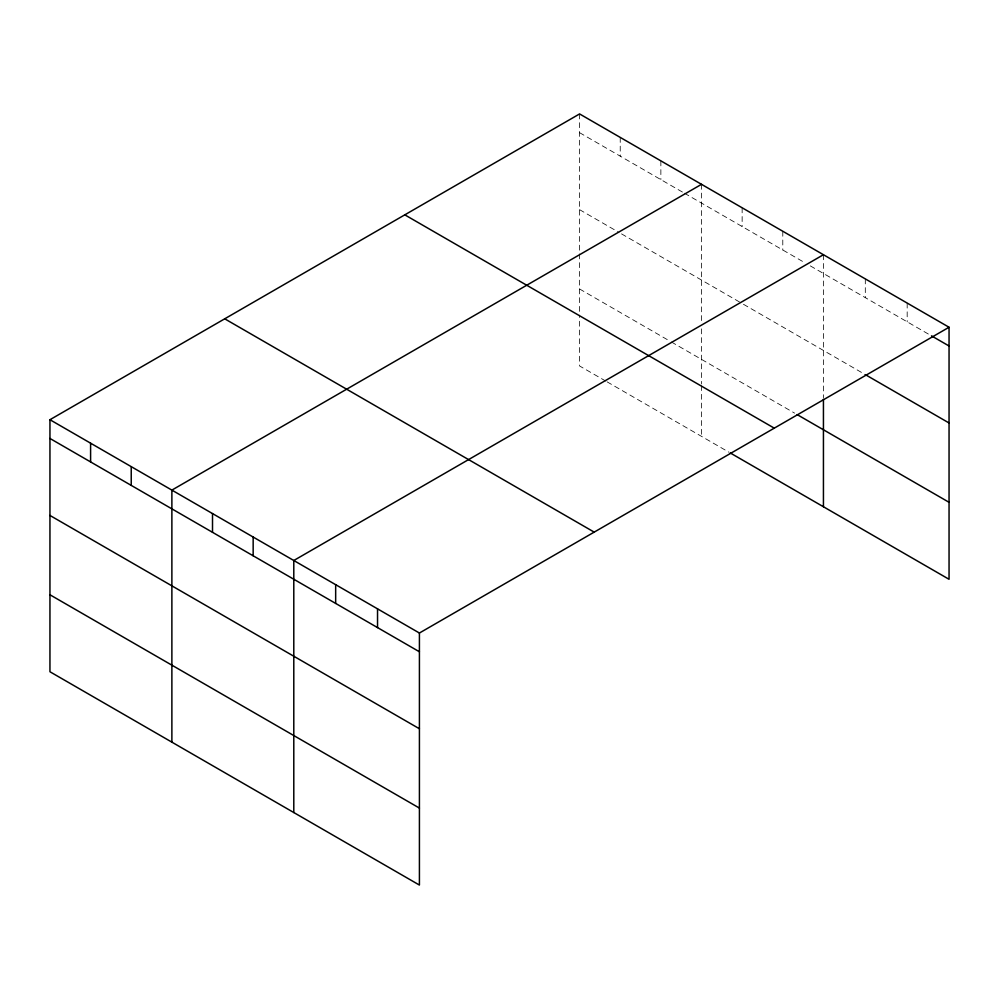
<?xml version="1.0" encoding="UTF-8"?>
<svg xmlns="http://www.w3.org/2000/svg" width="999" height="999" viewBox="0 0 999 999"><rect width="100%" height="100%" fill="white"/><g stroke="black" fill="none" stroke-linecap="round" stroke-linejoin="round"><path stroke-width="0.75" stroke-dasharray="5 3.75" d="M579.582 132.68L683.154 192.482M684.465 193.232L805.082 262.862M810.326 265.896L930.144 335.077M579.582 209.665L618.918 232.367M621.54 233.891L740.846 302.759M743.456 304.283L865.309 374.625M579.582 288.986L670.042 341.208M671.353 341.97L794.592 413.111M605.806 381.106L579.582 365.971L579.582 315.16M607.117 381.868L729.045 452.26M907.179 303.072L907.179 321.815M865.309 278.896L865.309 297.64M823.438 254.72L823.438 397.739M782.791 231.256L782.791 250M742.145 207.792L742.145 226.536M701.51 184.328L701.51 322.764M701.51 328.871L701.51 384.016M701.51 385.552L701.51 436.363M660.863 160.864L660.863 179.608M620.229 137.4L620.229 156.144M579.582 113.936L579.582 252.372M579.582 253.896L579.582 313.624"/><path stroke-width="1.5" d="M949.05 327.247L419.418 633.029L419.418 885.064L49.95 671.753L49.95 419.717L579.582 113.936L949.05 327.247L949.05 579.283L730.356 453.009M701.51 184.328L171.878 490.109L171.878 742.145M823.438 254.72L293.793 560.501L293.793 812.537M931.493 335.851L949.05 345.991M865.309 374.625L949.05 422.977M797.214 414.635L949.05 502.297M404.807 214.847L774.275 428.159M224.725 318.818L594.193 532.117M49.95 419.717L419.418 633.029M49.95 438.461L419.418 651.773M49.95 515.447L419.418 728.758M49.95 594.767L419.418 808.079M823.438 399.263L823.438 506.755M377.535 608.853L377.535 627.597M335.664 584.677L335.664 603.421M253.159 537.037L253.159 555.781M212.512 513.573L212.512 532.317M131.231 466.645L131.231 485.389M90.597 443.181L90.597 461.925"/></g></svg>
